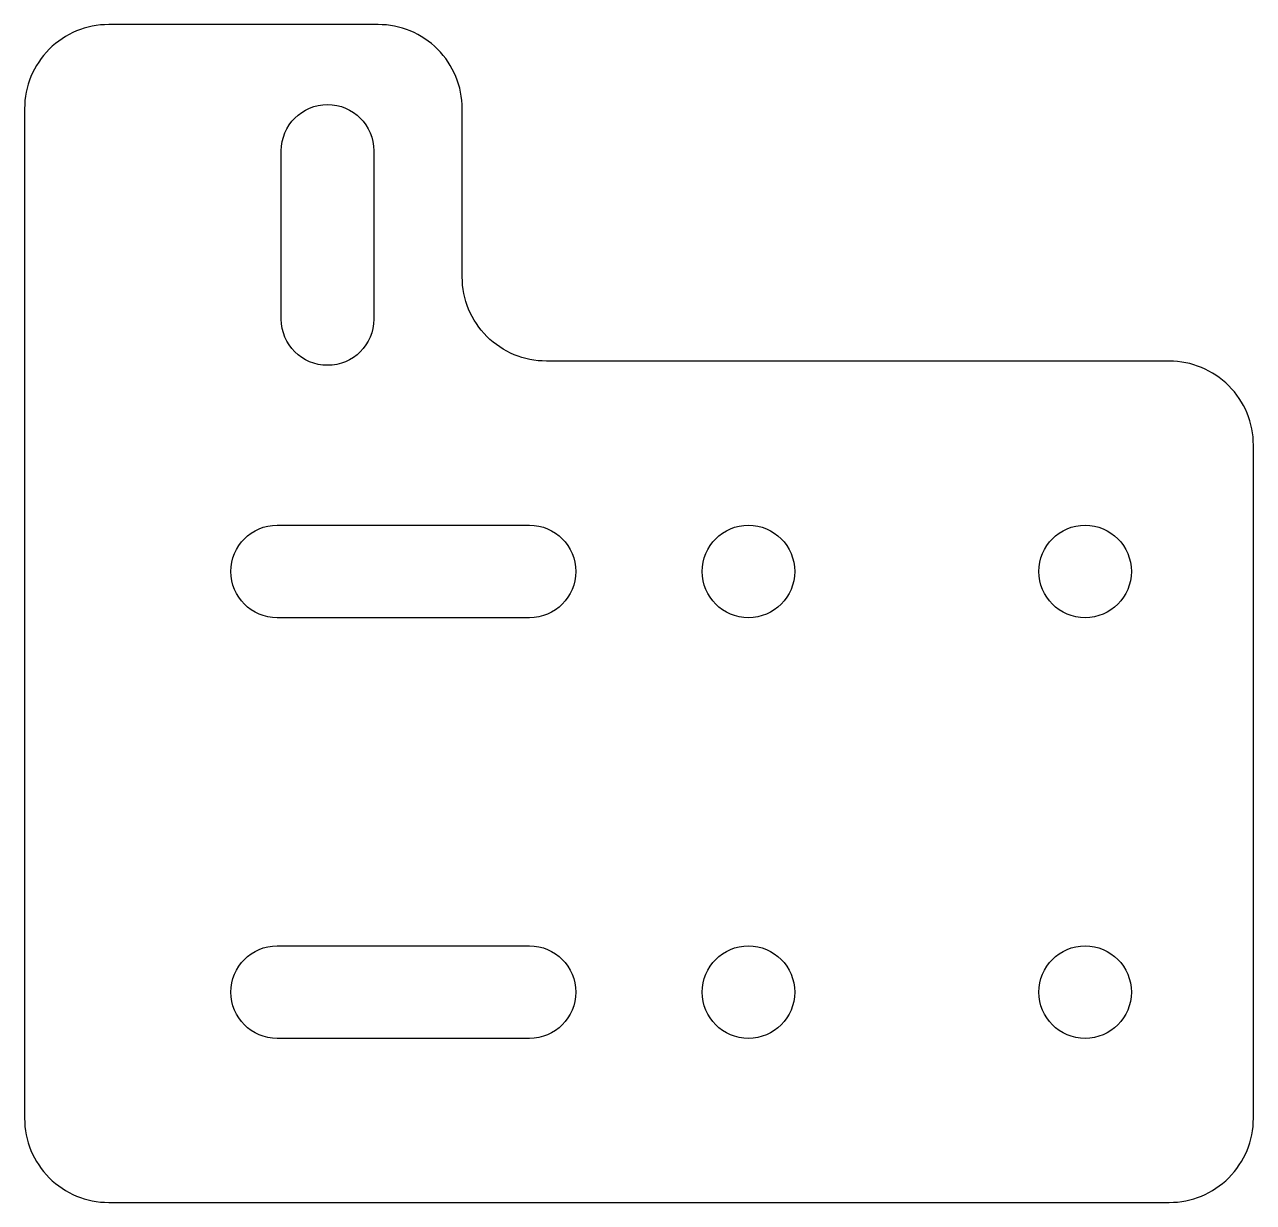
# Model space of a CAD drawing. Header units: millimetres. Extents: x -105 to -32, y 0 to 70.
import ezdxf

# ---------------------------------------------------------------- set-up
doc = ezdxf.new("R2010")
doc.units = ezdxf.units.MM

msp = doc.modelspace()

# ---------------------------------------------------------------- linework, layer by layer
for points in [[(-32, 45, 0.414214), (-37, 50), (-74, 50, -0.414214), (-79, 55), (-79, 65, 0.414214), (-84, 70), (-100, 70, 0.414214), (-105, 65), (-105, 5, 0.414214), (-100, 0), (-37, 0, 0.414214), (-32, 5)], [(-89.75, 52.5), (-89.75, 62.5, -1), (-84.25, 62.5), (-84.25, 52.5, -1)], [(-75, 34.75), (-90, 34.75, -1), (-90, 40.25), (-75, 40.25, -1)], [(-90, 15.25), (-75, 15.25, -1), (-75, 9.75), (-90, 9.75, -1)]]:
    msp.add_lwpolyline(points, format="xyb", close=True)
for centre in [(-62, 37.5), (-42, 37.5), (-62, 12.5), (-42, 12.5)]:
    msp.add_circle(centre, 2.75)

doc.saveas('drawing.dxf')
